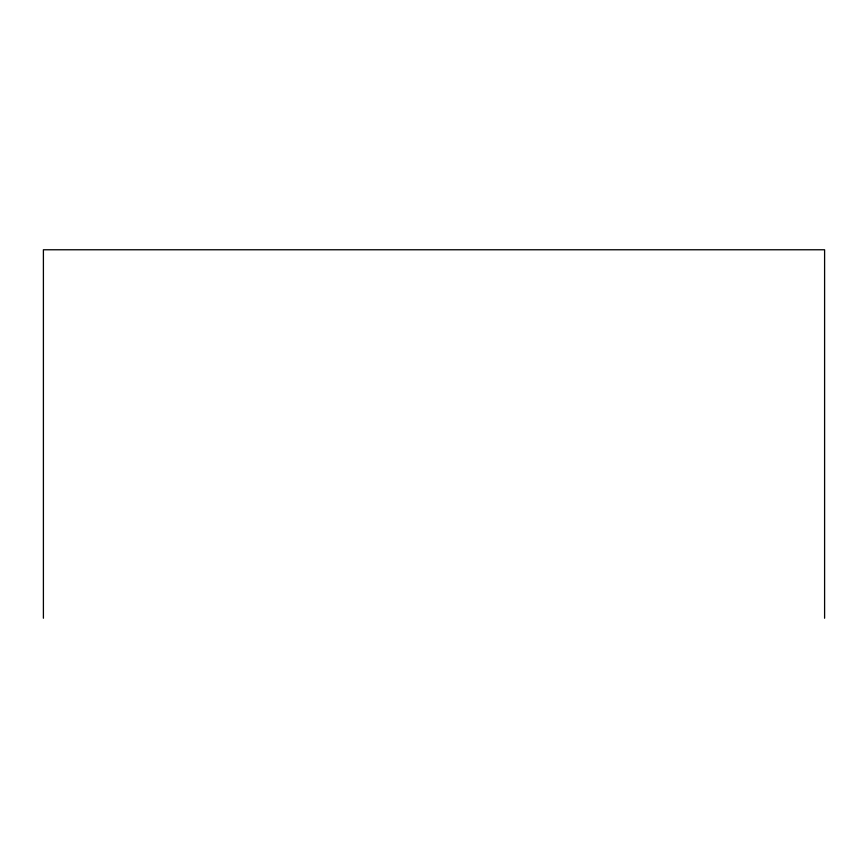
<?xml version="1.0" encoding="UTF-8"?>
<svg xmlns="http://www.w3.org/2000/svg" width="868" height="868" viewBox="0 0 868 868"><rect width="100%" height="100%" fill="white"/><g stroke="black" fill="none" stroke-linecap="round" stroke-linejoin="round"><path stroke-width="1.3" d="M824.6 618.233L824.6 249.767L43.4 249.767L43.4 618.233"/></g></svg>
